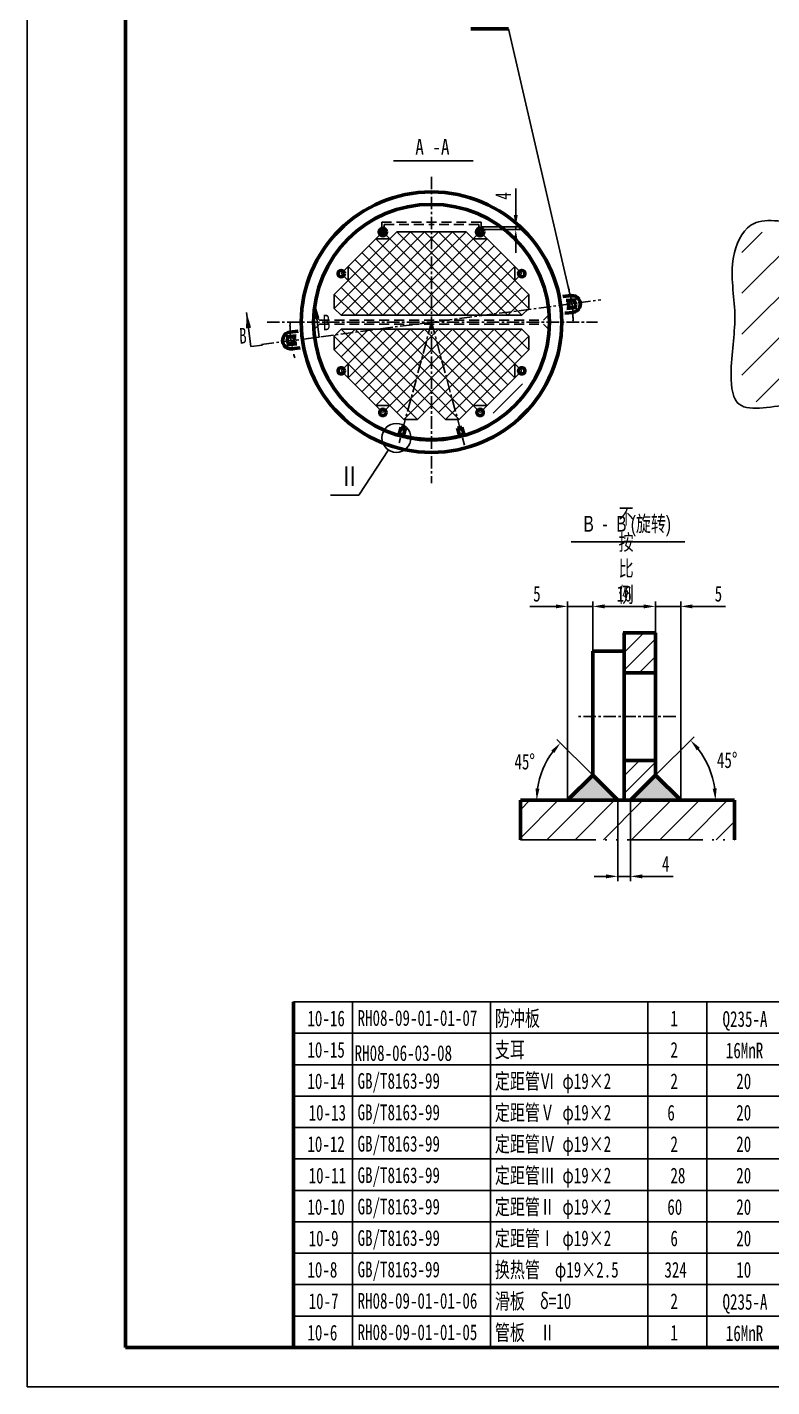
# Model space of a CAD drawing. Header units: millimetres. Extents: x 23903 to 90356, y -5632 to 81432.
# Drawn here: x 38662 to 40557, y 54878 to 58339 of the extents above; entities that cross this region are included whole.
import ezdxf

# ---------------------------------------------------------------- set-up
doc = ezdxf.new("R2010")
doc.units = ezdxf.units.MM
for name, pattern in [('ACAD_ISO05W100', [34, 24, -3, 0.5, -3, 0.5, -3]), ('CENTER', [50.8, 31.75, -6.35, 6.35, -6.35]), ('CENTERX2', [4, 2.5, -0.5, 0.5, -0.5]), ('DASHEDX2', [38.1, 25.4, -12.7]), ('PHANTOM2', [31.75, 15.875, -3.175, 3.175, -3.175, 3.175, -3.175])]:
    doc.linetypes.add(name, pattern=pattern)
doc.layers.get('0').update_dxf_attribs({"lineweight": 60})
doc.layers.get('DEFPOINTS').update_dxf_attribs({"color": 6, "linetype": 'PHANTOM2', "lineweight": 25})
for name, color, linetype, lineweight in [('AA', 2, 'DASHEDX2', 25), ('CCX', 3, 'Continuous', 25), ('DD', 4, 'CENTER', 25)]:
    doc.layers.add(name, color=color, linetype=linetype, lineweight=lineweight)
doc.styles.add('HZ', font='SIMFANG.TTF', dxfattribs={"width": 0.7})
doc.styles.add('HZ123', font='SIMFANG.TTF', dxfattribs={"width": 0.7, "height": 2.5})
doc.dimstyles.new('ISO-25', dxfattribs={"dimscale": 10, "dimtxt": 4, "dimasz": 3, "dimexe": 1.25, "dimexo": 0, "dimgap": 1.2, "dimtad": 0, "dimdec": 0, "dimtxsty": 'HZ', "dimcen": 2.5, "dimadec": 0, "dimazin": 0, "dimtfac": 1, "dimtdec": 0, "dimtmove": 0, "dimatfit": 3, "dimfxl": 1, "dimarcsym": 0})
doc.dimstyles.new('ISO-25$0', dxfattribs={"dimscale": 10, "dimtxt": 4, "dimasz": 3, "dimexe": 1.25, "dimexo": 0, "dimgap": 1.2, "dimtad": 1, "dimdec": 0, "dimtxsty": 'HZ', "dimcen": 0, "dimclrd": 256, "dimclrt": 256, "dimadec": 0, "dimazin": 0, "dimtfac": 1, "dimtdec": 0, "dimtmove": 0, "dimatfit": 2, "dimfxl": 1, "dimlwd": -1, "dimarcsym": 0})
doc.dimstyles.new('ISO-25$2', dxfattribs={"dimscale": 10, "dimtxt": 4, "dimasz": 3, "dimexe": 1.25, "dimexo": 0, "dimgap": 1.5, "dimtad": 2, "dimtih": 1, "dimtoh": 1, "dimdec": 0, "dimdsep": 46, "dimtxsty": 'HZ', "dimcen": 3, "dimadec": 0, "dimazin": 0, "dimtfac": 1, "dimtdec": 0, "dimtmove": 0, "dimatfit": 3, "dimfxl": 1, "dimarcsym": 0})

# ---------------------------------------------------------------- blocks, each defined once
blk = doc.blocks.new('*D63')
at = {"layer": 'CCX', "color": 0, "lineweight": -2}
for p, q in [((40165.2, 56370.6), (40165.2, 56164.5)), ((40197.1, 56370.6), (40197.1, 56164.5))]:
    blk.add_line(p, q, dxfattribs=at)
at = {"layer": 'CCX'}
for p, q in [((40135.2, 56177), (40105.2, 56177)), ((40165.2, 56177), (40197.1, 56177)), ((40227.1, 56177), (40305.5, 56177))]:
    blk.add_line(p, q, dxfattribs=at)
for points in [[(40135.2, 56182), (40135.2, 56172), (40165.2, 56177)], [(40227.1, 56182), (40227.1, 56172), (40197.1, 56177)]]:
    blk.add_solid(points, dxfattribs=at)
at = {"layer": 'DEFPOINTS', "color": 0}
for p in [(40165.2, 56370.6), (40197.1, 56370.6), (40197.1, 56177)]:
    blk.add_point(p, dxfattribs=at)
at = {"layer": 'CCX', "insert": (40287, 56209), "char_height": 40, "attachment_point": 5, "style": 'HZ'}
blk.add_mtext('4', dxfattribs=at)
blk = doc.blocks.new('*D64')
at = {"layer": 'CCX', "color": 0, "lineweight": -2}
blk.add_line((40261.1, 56434.5), (40359, 56532.5), dxfattribs=at)
blk.add_arc((40197.1, 56370.6), 216.5, 7.9471, 37.0529, dxfattribs=at)
at = {"layer": 'CCX', "color": 0}
for points in [[(40366.1, 56497.7), (40373.7, 56504.3), (40350.2, 56523.6)], [(40416.5, 56400.9), (40406.5, 56400.2), (40413.6, 56370.6)]]:
    blk.add_solid(points, dxfattribs=at)
at = {"layer": 'DEFPOINTS', "color": 0}
for p in [(40261.1, 56434.5), (40406.2, 56426.6), (39917, 56370.6), (40197.1, 56370.6), (40462, 56370.6)]:
    blk.add_point(p, dxfattribs=at)
at = {"layer": 'CCX', "color": 0, "insert": (40443.3, 56472.6), "char_height": 40, "attachment_point": 5, "style": 'HZ'}
blk.add_mtext('45°', dxfattribs=at)
blk = doc.blocks.new('*D65')
at = {"layer": 'CCX', "color": 0, "lineweight": -2}
blk.add_line((40101.2, 56434.5), (40010.2, 56525.6), dxfattribs=at)
blk.add_arc((40165.2, 56370.6), 206.7, 143.3236, 171.6764, dxfattribs=at)
at = {"layer": 'CCX', "color": 0}
for points in [[(39995.6, 56497.3), (40003.2, 56490.8), (40019, 56516.7)], [(39965.6, 56400.1), (39955.7, 56400.9), (39958.5, 56370.6)]]:
    blk.add_solid(points, dxfattribs=at)
at = {"layer": 'DEFPOINTS', "color": 0}
for p in [(39986.2, 56473.9), (40101.2, 56434.5), (39917, 56370.6), (40165.2, 56370.6), (40462, 56370.6)]:
    blk.add_point(p, dxfattribs=at)
at = {"layer": 'CCX', "color": 0, "insert": (39928, 56468.8), "char_height": 40, "attachment_point": 5, "style": 'HZ'}
blk.add_mtext('45°', dxfattribs=at)
blk = doc.blocks.new('*D66')
at = {"layer": 'CCX', "color": 0, "lineweight": -2}
for p, q in [((40261.1, 56796.9), (40261.1, 56876.8)), ((40325, 56370.6), (40325, 56876.8))]:
    blk.add_line(p, q, dxfattribs=at)
at = {"layer": 'CCX'}
for p, q in [((40231.1, 56864.3), (40201.1, 56864.3)), ((40261.1, 56864.3), (40325, 56864.3)), ((40355, 56864.3), (40439.1, 56864.3))]:
    blk.add_line(p, q, dxfattribs=at)
for points in [[(40231.1, 56869.3), (40231.1, 56859.3), (40261.1, 56864.3)], [(40355, 56869.3), (40355, 56859.3), (40325, 56864.3)]]:
    blk.add_solid(points, dxfattribs=at)
at = {"layer": 'DEFPOINTS', "color": 0}
for p in [(40261.1, 56864.3), (40261.1, 56796.9), (40325, 56370.6)]:
    blk.add_point(p, dxfattribs=at)
at = {"layer": 'CCX', "insert": (40421, 56896.3), "char_height": 40, "attachment_point": 5, "style": 'HZ'}
blk.add_mtext('5', dxfattribs=at)
blk = doc.blocks.new('*D67')
at = {"layer": 'CCX', "color": 0, "lineweight": -2}
for p, q in [((40101.2, 56750.1), (40101.2, 56876.8)), ((40261.1, 56796.9), (40261.1, 56876.8))]:
    blk.add_line(p, q, dxfattribs=at)
at = {"layer": 'CCX'}
blk.add_line((40231.1, 56864.3), (40131.2, 56864.3), dxfattribs=at)
for points in [[(40131.2, 56869.3), (40131.2, 56859.3), (40101.2, 56864.3)], [(40231.1, 56869.3), (40231.1, 56859.3), (40261.1, 56864.3)]]:
    blk.add_solid(points, dxfattribs=at)
at = {"layer": 'DEFPOINTS', "color": 0}
for p in [(40101.2, 56864.3), (40261.1, 56796.9), (40101.2, 56750.1)]:
    blk.add_point(p, dxfattribs=at)
at = {"layer": 'CCX', "insert": (40181.1, 56896.3), "char_height": 40, "attachment_point": 5, "style": 'HZ'}
blk.add_mtext('16', dxfattribs=at)
blk = doc.blocks.new('*D68')
at = {"layer": 'CCX', "color": 0, "lineweight": -2}
for p, q in [((40037.3, 56370.6), (40037.3, 56876.8)), ((40101.2, 56750.1), (40101.2, 56876.8))]:
    blk.add_line(p, q, dxfattribs=at)
at = {"layer": 'CCX'}
for p, q in [((40007.3, 56864.3), (39941, 56864.3)), ((40101.2, 56864.3), (40037.3, 56864.3)), ((40131.2, 56864.3), (40161.2, 56864.3))]:
    blk.add_line(p, q, dxfattribs=at)
for points in [[(40007.3, 56869.3), (40007.3, 56859.3), (40037.3, 56864.3)], [(40131.2, 56869.3), (40131.2, 56859.3), (40101.2, 56864.3)]]:
    blk.add_solid(points, dxfattribs=at)
at = {"layer": 'DEFPOINTS', "color": 0}
for p in [(40037.3, 56864.3), (40101.2, 56750.1), (40037.3, 56370.6)]:
    blk.add_point(p, dxfattribs=at)
at = {"layer": 'CCX', "insert": (39959.1, 56896.3), "char_height": 40, "attachment_point": 5, "style": 'HZ'}
blk.add_mtext('5', dxfattribs=at)
blk = doc.blocks.new('*D276')
at = {"layer": 'CCX'}
for p, q in [((39905.3, 57860.7), (39905.3, 57927.8)), ((39905.3, 57824), (39905.3, 57830.7)), ((39905.3, 57794), (39905.3, 57764))]:
    blk.add_line(p, q, dxfattribs=at)
at = {"layer": 'CCX', "color": 0, "lineweight": -2}
for p, q in [((39817.6, 57830.7), (39917.8, 57830.7)), ((39821.6, 57824), (39917.8, 57824))]:
    blk.add_line(p, q, dxfattribs=at)
at = {"layer": 'CCX'}
for points in [[(39900.3, 57860.7), (39910.3, 57860.7), (39905.3, 57830.7)], [(39900.3, 57794), (39910.3, 57794), (39905.3, 57824)]]:
    blk.add_solid(points, dxfattribs=at)
at = {"layer": 'DEFPOINTS', "color": 0}
for p in [(39817.6, 57830.7), (39821.6, 57824), (39905.3, 57824)]:
    blk.add_point(p, dxfattribs=at)
at = {"layer": 'CCX', "insert": (39873.3, 57909.3), "char_height": 40, "attachment_point": 5, "rotation": 90, "style": 'HZ'}
blk.add_mtext('4', dxfattribs=at)

msp = doc.modelspace()

# ---------------------------------------------------------------- hatches: boundary and pattern name
h = msp.add_hatch(color=256)
h.paths.add_polyline_path([(40325, 56370.6), (40261.1, 56434.5), (40197.1, 56370.6)])
h.paths.add_polyline_path([(40165.2, 56370.6), (40101.2, 56434.5), (40037.3, 56370.6)])
at = {"layer": 'CCX'}
h = msp.add_hatch(dxfattribs=at)
h.set_pattern_fill('ANSI31', color=256, style=0)
h.set_pattern_definition([(45, (-247.4874, 0), (-2.24506403, 2.24506403), [])])
h.paths.add_polyline_path([(39561.1, 57817.6, 0.198912), (39562.9, 57813.3), (39567.1, 57817.6), (39571.4, 57813.3, 0.198912), (39573.1, 57817.6, 1)])
h.paths.add_polyline_path([(39567.1, 57817.6), (39562.9, 57813.3, 0.414214), (39571.4, 57813.3)])
h = msp.add_hatch(dxfattribs=at)
h.set_pattern_fill('ANSI31', color=256, style=0)
h.paths.add_polyline_path([(39808.6, 57817.6, 0.198912), (39810.4, 57813.3), (39814.6, 57817.6), (39818.8, 57813.3, 0.198912), (39820.6, 57817.6, 1)])
h.paths.add_polyline_path([(39814.6, 57817.6), (39810.4, 57813.3, 0.414214), (39818.8, 57813.3)])
h = msp.add_hatch(dxfattribs=at)
h.set_pattern_fill('ANSI31', color=256, scale=23.206674, angle=-180, style=0)
h.set_pattern_definition([(225, (59769.95, 58403.12), (52.10047, -52.10047), [])])
h.paths.add_polyline_path([(40480.5, 57817.1), (40480.5, 57385.1), (40918.3, 57385.1), (40918.3, 57550.6), (40780.5, 57550.6), (40780.5, 57556.4), (40763.2, 57556.4), (40739.4, 57601.1), (40763.2, 57642.5), (40780.5, 57642.5), (40780.5, 57648.3), (40918.3, 57648.3), (40918.3, 57672.9), (40918.3, 57817.1)])
h.paths.add_polyline_path([(40883.6, 57712.7), (40837.8, 57712.7), (40837.8, 57754.7), (40883.6, 57754.7)], flags=24)
h.paths.add_polyline_path([(40636, 57633), (40636, 57565.8), (40594, 57565.8), (40594, 57633)], flags=24)
h = msp.add_hatch(dxfattribs=at)
h.set_pattern_fill('ANSI31', color=256, scale=10, style=0)
h.set_pattern_definition([(45, (23880.195, 38111.196), (-22.45064, 22.45064), [])])
h.paths.add_polyline_path([(40261.1, 56796.9), (40181.1, 56796.9), (40181.1, 56695.6), (40261.1, 56695.6)])
h.paths.add_polyline_path([(40261.1, 56434.5), (40261.1, 56471.8), (40181.1, 56471.8), (40181.1, 56370.6), (40197.1, 56370.6)])
h = msp.add_hatch(dxfattribs=at)
h.set_pattern_fill('ANSI31', color=256, scale=16, style=0)
h.set_pattern_definition([(45, (32958.43, 50465.247), (-35.92102, 35.92102), [])])
h.paths.add_polyline_path([(40462, 56270.1), (40462, 56370.6), (39917, 56370.6), (39917, 56270.1)])

# ---------------------------------------------------------------- linework, layer by layer
for p, q in [((38912.1, 60717.6), (38912.1, 54977.6)), ((39791, 58334.6), (39886.7, 58334.6)), ((40024.8, 57653.3), (40046.9, 57655.5)), ((40030.6, 57610.8), (40051.1, 57612.9)), ((39351.2, 57564.7), (39330.6, 57562.7)), ((39356.9, 57522.2), (39334.8, 57520)), ((39613.7, 57321), (39608, 57300)), ((39613.7, 57321), (39624.3, 57318.1)), ((39768, 57321), (39757.4, 57318.1)), ((39768, 57321), (39773.7, 57300)), ((39608, 57300), (39618.7, 57297.1)), ((39624.3, 57318.1), (39618.7, 57297.1)), ((39757.4, 57318.1), (39763.1, 57297.1)), ((39773.7, 57300), (39763.1, 57297.1)), ((40181.1, 56796.9), (40181.1, 56370.6)), ((40261.1, 56796.9), (40181.1, 56796.9)), ((39340, 55857.6), (39340, 54977.6)), ((46972.1, 54977.6), (38912.1, 54977.6))]:
    msp.add_line(p, q)
at = {"linetype": 'DASHEDX2'}
for p, q in [((40033.5, 57642.7), (40066.4, 57645.9)), ((40035.5, 57622.8), (40068.3, 57626)), ((39346.3, 57552.7), (39313.4, 57549.5)), ((39348.2, 57532.8), (39315.4, 57529.6))]:
    msp.add_line(p, q, dxfattribs=at)
at = {"color": 7}
for p, q in [((40178.6, 56796.9), (40261.1, 56796.9)), ((40261.1, 56695.6), (40261.1, 56796.9)), ((40101.2, 56434.5), (40101.2, 56750.1)), ((40101.2, 56750.1), (40178.6, 56750.1)), ((40181.1, 56695.6), (40261.1, 56695.6)), ((40261.1, 56695.6), (40261.1, 56471.8)), ((40181.1, 56471.8), (40261.1, 56471.8)), ((40261.1, 56434.5), (40261.1, 56471.8)), ((40037.3, 56370.6), (40101.2, 56434.5)), ((40165.2, 56370.6), (40101.2, 56434.5)), ((40197.1, 56370.6), (40261.1, 56434.5)), ((40325, 56370.6), (40261.1, 56434.5)), ((40462, 56370.6), (39917, 56370.6)), ((40165.2, 56370.6), (40197.1, 56370.6)), ((40333.3, 56370.6), (40434.5, 56370.6))]:
    msp.add_line(p, q, dxfattribs=at)
at = {"linetype": 'ACAD_ISO05W100', "ltscale": 8}
for p, q in [((39917, 56370.6), (39917, 56270.1)), ((40462, 56270.1), (40462, 56370.6))]:
    msp.add_line(p, q, dxfattribs=at)
for centre, radius in [((39690.9, 57587.8), 331.5), ((39690.9, 57587.8), 300), ((39567.1, 57817.6), 9.5), ((39567.1, 57817.6), 7.5), ((39567.1, 57817.6), 6), ((39814.6, 57817.6), 9.5), ((39814.6, 57817.6), 7.5), ((39461.1, 57711.5), 8), ((39920.7, 57711.5), 8), ((40048.5, 57633.8), 9.58), ((39333.2, 57541.7), 9.58), ((39461.1, 57464), 8), ((39920.7, 57464), 8), ((39567.1, 57358), 8), ((39814.6, 57358), 8)]:
    msp.add_circle(centre, radius)
for centre, radius, start, end in [((40048.5, 57634.1), 21.4, 274.2097, 97.0403), ((39333.3, 57541.4), 21.4, 94.2097, 277.0403), ((39690.9, 57587.8), 298.5, 256.0558, 270), ((39690.9, 57587.8), 298.5, 270, 283.9442)]:
    msp.add_arc(centre, radius, start, end)
at = {"layer": 'AA'}
for p, q in [((39564.1, 57842.8), (39690.9, 57842.8)), ((39564.1, 57827.1), (39564.1, 57842.8)), ((39817.6, 57842.8), (39690.9, 57842.8)), ((39817.6, 57827.1), (39817.6, 57842.8)), ((39564.1, 57830.7), (39560.1, 57824)), ((39564.1, 57827.1), (39570.1, 57827.1)), ((39570.1, 57836.8), (39690.9, 57836.8)), ((39570.1, 57827.1), (39570.1, 57836.8)), ((39570.1, 57830.7), (39574.1, 57824)), ((39811.6, 57836.8), (39690.9, 57836.8)), ((39811.6, 57830.7), (39807.6, 57824)), ((39811.6, 57827.1), (39811.6, 57836.8)), ((39817.6, 57827.1), (39811.6, 57827.1)), ((39817.6, 57830.7), (39821.6, 57824)), ((39405.6, 57592.8), (39392.9, 57605.5)), ((39976.1, 57592.8), (39988.8, 57605.5)), ((39405.6, 57582.8), (39392.9, 57570)), ((39405.6, 57592.8), (39976.1, 57592.8)), ((39405.6, 57582.8), (39976.1, 57582.8)), ((39976.1, 57582.8), (39988.8, 57570))]:
    msp.add_line(p, q, dxfattribs=at)
at = {"layer": 'AA', "color": 1}
for p, q in [((39404.6, 57593.8), (39392.9, 57605.5)), ((39404.6, 57581.8), (39392.9, 57570))]:
    msp.add_line(p, q, dxfattribs=at)
at = {"layer": 'CCX'}
for p, q in [((38662.1, 60817.6), (38662.1, 54877.6)), ((40048.5, 57633.8), (39886.7, 58334.6)), ((39593.9, 57998.8), (39797.3, 57998.8)), ((39637.8, 57817.6), (39443.4, 57623.1)), ((39602.5, 57817.6), (39443.4, 57658.5)), ((39673.2, 57817.6), (39461.1, 57605.5)), ((39567.1, 57817.6), (39461.1, 57711.5)), ((39690.9, 57693.8), (39567.1, 57817.6)), ((39584.8, 57799.9), (39602.5, 57817.6)), ((39584.8, 57799.9), (39602.5, 57817.6)), ((39690.9, 57729.2), (39602.5, 57817.6)), ((39602.5, 57817.6), (39779.2, 57817.6)), ((39690.9, 57764.5), (39637.8, 57817.6)), ((39690.9, 57799.9), (39673.2, 57817.6)), ((39673.2, 57817.6), (39690.9, 57799.9)), ((39690.9, 57693.8), (39814.6, 57817.6)), ((39690.9, 57729.2), (39779.2, 57817.6)), ((39690.9, 57764.5), (39743.9, 57817.6)), ((39690.9, 57799.9), (39708.5, 57817.6)), ((39708.5, 57817.6), (39690.9, 57799.9)), ((39708.5, 57817.6), (39920.7, 57605.5)), ((39743.9, 57817.6), (39938.3, 57623.1)), ((39779.2, 57817.6), (39938.3, 57658.5)), ((39796.9, 57799.9), (39779.2, 57817.6)), ((39796.9, 57799.9), (39779.2, 57817.6)), ((39814.6, 57817.6), (39920.7, 57711.5)), ((39478.7, 57729.2), (39549.4, 57799.9)), ((39478.7, 57729.2), (39549.4, 57799.9)), ((39690.9, 57799.9), (39496.4, 57605.5)), ((39690.9, 57623.1), (39531.8, 57782.2)), ((39690.9, 57658.5), (39549.4, 57799.9)), ((39549.4, 57799.9), (39584.8, 57799.9)), ((39549.4, 57799.9), (39584.8, 57799.9)), ((39690.9, 57799.9), (39885.3, 57605.5)), ((39690.9, 57658.5), (39832.3, 57799.9)), ((39690.9, 57623.1), (39850, 57782.2)), ((39832.3, 57799.9), (39796.9, 57799.9)), ((39832.3, 57799.9), (39796.9, 57799.9)), ((39903, 57729.2), (39832.3, 57799.9)), ((39903, 57729.2), (39832.3, 57799.9)), ((39637.8, 57605.5), (39496.4, 57746.9)), ((39673.2, 57605.5), (39514.1, 57764.5)), ((39673.2, 57605.5), (39514.1, 57764.5)), ((39673.2, 57605.5), (39514.1, 57764.5)), ((39690.9, 57764.5), (39531.8, 57605.5)), ((39690.9, 57764.5), (39850, 57605.5)), ((39708.5, 57605.5), (39867.6, 57764.5)), ((39708.5, 57605.5), (39867.6, 57764.5)), ((39708.5, 57605.5), (39867.6, 57764.5)), ((39743.9, 57605.5), (39885.3, 57746.9)), ((39567.1, 57605.5), (39461.1, 57711.5)), ((39602.5, 57605.5), (39478.7, 57729.2)), ((39478.7, 57693.8), (39478.7, 57729.2)), ((39478.7, 57693.8), (39478.7, 57729.2)), ((39690.9, 57729.2), (39567.1, 57605.5)), ((39690.9, 57729.2), (39814.6, 57605.5)), ((39779.2, 57605.5), (39903, 57729.2)), ((39814.6, 57605.5), (39920.7, 57711.5)), ((39903, 57693.8), (39903, 57729.2)), ((39903, 57693.8), (39903, 57729.2)), ((39443.4, 57658.5), (39478.7, 57693.8)), ((39443.4, 57658.5), (39478.7, 57693.8)), ((39531.8, 57605.5), (39461.1, 57676.2)), ((39690.9, 57693.8), (39602.5, 57605.5)), ((39690.9, 57693.8), (39779.2, 57605.5)), ((39850, 57605.5), (39920.7, 57676.2)), ((39938.3, 57658.5), (39903, 57693.8)), ((39938.3, 57658.5), (39903, 57693.8)), ((39496.4, 57605.5), (39443.4, 57658.5)), ((39496.4, 57605.5), (39443.4, 57658.5)), ((39443.4, 57623.1), (39443.4, 57658.5)), ((39443.4, 57623.1), (39443.4, 57658.5)), ((39690.9, 57658.5), (39637.8, 57605.5)), ((39690.9, 57658.5), (39743.9, 57605.5)), ((39885.3, 57605.5), (39938.3, 57658.5)), ((39885.3, 57605.5), (39938.3, 57658.5)), ((39938.3, 57623.1), (39938.3, 57658.5)), ((39938.3, 57623.1), (39938.3, 57658.5)), ((39461.1, 57605.5), (39443.4, 57623.1)), ((39461.1, 57605.5), (39443.4, 57623.1)), ((39461.1, 57605.5), (39690.9, 57605.5)), ((39690.9, 57605.5), (39461.1, 57605.5)), ((39690.9, 57623.1), (39673.2, 57605.5)), ((39690.9, 57623.1), (39708.5, 57605.5)), ((39920.7, 57605.5), (39690.9, 57605.5)), ((39690.9, 57605.5), (39920.7, 57605.5)), ((39920.7, 57605.5), (39938.3, 57623.1)), ((39920.7, 57605.5), (39938.3, 57623.1)), ((39496.4, 57570.1), (39443.4, 57517.1)), ((39461.1, 57570.1), (39443.4, 57552.4)), ((39496.4, 57570.1), (39443.4, 57517.1)), ((39461.1, 57570.1), (39443.4, 57552.4)), ((39673.2, 57358), (39461.1, 57570.1)), ((39567.1, 57570.1), (39461.1, 57464)), ((39531.8, 57570.1), (39461.1, 57499.4)), ((39461.1, 57570.1), (39690.9, 57570.1)), ((39690.9, 57570.1), (39461.1, 57570.1)), ((39602.5, 57570.1), (39478.7, 57446.4)), ((39690.9, 57375.6), (39496.4, 57570.1)), ((39637.8, 57570.1), (39496.4, 57428.7)), ((39673.2, 57570.1), (39514.1, 57411)), ((39673.2, 57570.1), (39514.1, 57411)), ((39673.2, 57570.1), (39514.1, 57411)), ((39690.9, 57411), (39531.8, 57570.1)), ((39690.9, 57446.4), (39567.1, 57570.1)), ((39690.9, 57481.7), (39602.5, 57570.1)), ((39690.9, 57517.1), (39637.8, 57570.1)), ((39690.9, 57552.4), (39673.2, 57570.1)), ((39690.9, 57552.4), (39708.5, 57570.1)), ((39690.9, 57517.1), (39743.9, 57570.1)), ((39690.9, 57481.7), (39779.2, 57570.1)), ((39690.9, 57446.4), (39814.6, 57570.1)), ((39690.9, 57411), (39850, 57570.1)), ((39690.9, 57375.6), (39885.3, 57570.1)), ((39920.7, 57570.1), (39690.9, 57570.1)), ((39690.9, 57570.1), (39920.7, 57570.1)), ((39708.5, 57358), (39920.7, 57570.1)), ((39708.5, 57570.1), (39867.6, 57411)), ((39708.5, 57570.1), (39867.6, 57411)), ((39708.5, 57570.1), (39867.6, 57411)), ((39743.9, 57570.1), (39885.3, 57428.7)), ((39779.2, 57570.1), (39903, 57446.4)), ((39814.6, 57570.1), (39920.7, 57464)), ((39850, 57570.1), (39920.7, 57499.4)), ((39885.3, 57570.1), (39938.3, 57517.1)), ((39885.3, 57570.1), (39938.3, 57517.1)), ((39920.7, 57570.1), (39938.3, 57552.4)), ((39920.7, 57570.1), (39938.3, 57552.4)), ((39655.5, 57340.3), (39443.4, 57552.4)), ((39443.4, 57552.4), (39443.4, 57517.1)), ((39443.4, 57552.4), (39443.4, 57517.1)), ((39690.9, 57552.4), (39531.8, 57393.3)), ((39690.9, 57552.4), (39850, 57393.3)), ((39726.2, 57340.3), (39938.3, 57552.4)), ((39938.3, 57552.4), (39938.3, 57517.1)), ((39938.3, 57552.4), (39938.3, 57517.1)), ((39620.1, 57340.3), (39443.4, 57517.1)), ((39443.4, 57517.1), (39478.7, 57481.7)), ((39443.4, 57517.1), (39478.7, 57481.7)), ((39690.9, 57517.1), (39549.4, 57375.6)), ((39690.9, 57517.1), (39832.3, 57375.6)), ((39761.6, 57340.3), (39938.3, 57517.1)), ((39938.3, 57517.1), (39903, 57481.7)), ((39938.3, 57517.1), (39903, 57481.7)), ((39567.1, 57358), (39461.1, 57464)), ((39478.7, 57481.7), (39478.7, 57446.4)), ((39478.7, 57481.7), (39478.7, 57446.4)), ((39690.9, 57481.7), (39567.1, 57358)), ((39690.9, 57481.7), (39814.6, 57358)), ((39814.6, 57358), (39920.7, 57464)), ((39903, 57481.7), (39903, 57446.4)), ((39903, 57481.7), (39903, 57446.4)), ((39478.7, 57446.4), (39549.4, 57375.6)), ((39478.7, 57446.4), (39549.4, 57375.6)), ((39690.9, 57446.4), (39602.5, 57358)), ((39690.9, 57446.4), (39779.2, 57358)), ((39903, 57446.4), (39832.3, 57375.6)), ((39903, 57446.4), (39832.3, 57375.6)), ((39848.1, 57356.1), (39922.6, 57430.6)), ((39690.9, 57411), (39620.1, 57340.3)), ((39690.9, 57411), (39761.6, 57340.3)), ((39549.4, 57375.6), (39584.8, 57375.6)), ((39549.4, 57375.6), (39584.8, 57375.6)), ((39584.8, 57375.6), (39620.1, 57340.3)), ((39584.8, 57375.6), (39620.1, 57340.3)), ((39690.9, 57375.6), (39655.5, 57340.3)), ((39655.5, 57340.3), (39690.9, 57375.6)), ((39690.9, 57375.6), (39726.2, 57340.3)), ((39726.2, 57340.3), (39690.9, 57375.6)), ((39796.9, 57375.6), (39761.6, 57340.3)), ((39796.9, 57375.6), (39761.6, 57340.3)), ((39832.3, 57375.6), (39796.9, 57375.6)), ((39832.3, 57375.6), (39796.9, 57375.6)), ((39620.1, 57340.3), (39655.5, 57340.3)), ((39620.1, 57340.3), (39655.5, 57340.3)), ((39761.6, 57340.3), (39726.2, 57340.3)), ((39761.6, 57340.3), (39726.2, 57340.3)), ((39581.2, 57262.5), (39506.3, 57147.4)), ((39506.3, 57147.4), (39433.8, 57147.4)), ((40046.7, 57028.9), (40335.9, 57028.9)), ((39340, 55857.6), (41142.1, 55857.6)), ((39490.2, 54977.6), (39490.2, 55857.6)), ((39840.6, 54977.6), (39840.6, 55857.6)), ((40241.1, 54977.6), (40241.1, 55857.6)), ((40391.2, 54977.6), (40391.2, 55857.6)), ((39340, 55777.6), (41142.1, 55777.6)), ((39340, 55697.6), (41142.1, 55697.6)), ((39340, 55617.6), (41142.1, 55617.6)), ((39340, 55537.6), (41142.1, 55537.6)), ((39340, 55457.6), (41142.1, 55457.6)), ((39340, 55377.6), (41142.1, 55377.6)), ((39340, 55297.6), (41142.1, 55297.6)), ((39340, 55217.6), (41142.1, 55217.6)), ((39340, 55137.6), (41142.1, 55137.6)), ((39340, 55057.6), (41142.1, 55057.6)), ((47072.1, 54877.6), (38662.1, 54877.6))]:
    msp.add_line(p, q, dxfattribs=at)
at = {"layer": 'CCX', "linetype": 'ACAD_ISO05W100', "ltscale": 8}
msp.add_line((39917, 56270.1), (40462, 56270.1), dxfattribs=at)
at = {"layer": 'CCX'}
for centre, radius in [((39814.6, 57817.6), 6), ((39601.5, 57293.3), 36.8)]:
    msp.add_circle(centre, radius, dxfattribs=at)
at = {"layer": 'CCX', "end_tangent": (0.999996, 0.002664)}
msp.add_spline([(40918.3, 57385.1), (40748.7, 57367.8), (40601, 57377.2), (40469.1, 57383.5), (40453.4, 57464.9), (40462.8, 57609.1), (40459.6, 57753.2), (40503.6, 57834.7), (40632.4, 57837.8), (40733, 57834.7), (40864.9, 57825.3), (40918.3, 57816.7)], degree=3, dxfattribs=at)
at = {"layer": 'DD'}
for p, q in [((39690.9, 57958), (39690.9, 57178.2)), ((39258.5, 57530.9), (40121.7, 57644.5)), ((39272.6, 57587.8), (40113.5, 57587.8)), ((39690.9, 57587.8), (39608.5, 57280.4)), ((39690.9, 57587.8), (39774.7, 57275)), ((40312.4, 56583.7), (40064.7, 56583.7))]:
    msp.add_line(p, q, dxfattribs=at)
at = {"layer": 'DD', "linetype": 'CENTERX2', "ltscale": 20}
for centre, start, end in [((39763.5, 57596.3), 358.7862, 16.618), ((39618.3, 57579.2), 178.7862, 196.618)]:
    msp.add_arc(centre, 287.5, start, end, dxfattribs=at)

# ---------------------------------------------------------------- texts
at = {"char_height": 40, "attachment_point": 5, "rotation": 1.7, "style": 'HZ'}
for insert in [(39423.6, 57587.1), (39211, 57553.5)]:
    msp.add_mtext('B', dxfattribs=dict(at, insert=insert))
at = {"layer": 'CCX', "linetype": 'ByBlock', "style": 'HZ123', "width": 0.8}
for s, height, p in [('A -A ', 40, (39649.7, 58014.3)), ('Ⅱ', 50, (39454.8, 57171.2))]:
    msp.add_text(s, height=height, dxfattribs=at).set_placement(p)
at = {"layer": 'CCX', "width": 0.7}
for s, height, style, p in [('10-16', 40, 'HZ', (39375.1, 55795.5)), ('RH08-09-01-01-07', 40, 'HZ', (39502.8, 55796.5)), ('防冲板', 40, 'HZ', (39852.2, 55795.7)), ('1', 40, 'HZ', (40298.9, 55795.5)), ('Q235-A', 40, 'HZ', (40431.5, 55793.9)), ('支耳', 40, 'HZ', (39852.2, 55715.7)), ('10-15', 40, 'HZ', (39375.1, 55715.5)), ('RH08-06-03-08', 40.044, 'HZ', (39495.3, 55707.2)), ('2', 40, 'HZ', (40298.9, 55715.5)), ('16MnR', 40, 'HZ', (40439.9, 55713.9)), ('10-14', 40, 'HZ', (39375.1, 55635.6)), ('GB/T8163-99', 40.044, 'HZ', (39502.7, 55636.3)), ('定距管Ⅵ φ19×2', 40, 'HZ', (39852.2, 55635.7)), ('2', 40, 'HZ', (40298.9, 55635.5)), ('20', 40, 'HZ123', (40466.4, 55635.5)), ('10-13', 40, 'HZ', (39378.2, 55555.5)), ('GB/T8163-99', 40.044, 'HZ', (39502.7, 55556.3)), ('定距管Ⅴ φ19×2', 40, 'HZ', (39852.2, 55555.7)), ('6', 40, 'HZ', (40291, 55555.5)), ('20', 40, 'HZ123', (40466.4, 55555.5)), ('GB/T8163-99', 40.044, 'HZ', (39502.7, 55476.3)), ('定距管Ⅳ φ19×2', 40, 'HZ', (39852.2, 55475.7)), ('10-12', 40, 'HZ', (39375.1, 55475.5)), ('2', 40, 'HZ', (40298.9, 55475.5)), ('20', 40, 'HZ123', (40466.4, 55475.5)), ('10-11', 40, 'HZ', (39378.2, 55395.4)), ('GB/T8163-99', 40.044, 'HZ', (39502.7, 55396.3)), ('定距管Ⅲ φ19×2', 40, 'HZ', (39852.2, 55395.7)), ('28', 40, 'HZ', (40298.9, 55395.5)), ('20', 40, 'HZ123', (40466.4, 55395.5)), ('10-10', 40, 'HZ', (39375.1, 55315.5)), ('GB/T8163-99', 40.044, 'HZ', (39502.7, 55316.3)), ('定距管Ⅱ φ19×2', 40, 'HZ', (39852.2, 55315.7)), ('60', 40, 'HZ', (40291, 55315.5)), ('20', 40, 'HZ123', (40466.4, 55315.5)), ('GB/T8163-99', 40.044, 'HZ', (39502.7, 55236.3)), ('定距管Ⅰ φ19×2', 40, 'HZ', (39852.2, 55235.7)), ('10-9', 40, 'HZ', (39378.2, 55235.4)), ('6', 40, 'HZ', (40298.9, 55235.5)), ('20', 40, 'HZ123', (40466.4, 55235.5)), ('10-8', 40, 'HZ', (39375.1, 55155.6)), ('GB/T8163-99', 40.044, 'HZ', (39502.7, 55156.3)), ('换热管  φ19×2.5', 40, 'HZ', (39852.2, 55155.7)), ('324', 40, 'HZ', (40283.5, 55155.5)), ('10', 40, 'HZ123', (40466.4, 55155.5)), ('10-7', 40, 'HZ', (39378.2, 55075.5)), ('RH08-09-01-01-06', 40, 'HZ', (39502.8, 55076.5)), ('滑板  δ=10', 40, 'HZ', (39852.2, 55075.7)), ('2', 40, 'HZ', (40298.9, 55075.5)), ('Q235-A', 40, 'HZ', (40431.5, 55073.9)), ('10-6', 40, 'HZ', (39375.1, 54995.5)), ('RH08-09-01-01-05', 40, 'HZ', (39502.8, 54996.5)), ('管板  Ⅱ', 40, 'HZ', (39852.2, 54995.7)), ('1', 40, 'HZ', (40298.9, 54995.5)), ('16MnR', 40, 'HZ', (40439.9, 54993.9))]:
    msp.add_text(s, height=height, dxfattribs=dict(at, style=style)).set_placement(p)
at = {"layer": 'CCX', "linetype": 'ByBlock', "insert": (40186.2, 57025.4), "char_height": 40, "width": 0.937, "attachment_point": 5, "style": 'HZ123'}
msp.add_mtext('\\fﾷￂￋￎ_GB2312|b0|i0|c134|p49;\\P不按比例', dxfattribs=at)
at = {"layer": 'CCX', "insert": (40189.1, 57068.8), "char_height": 40, "attachment_point": 5, "style": 'HZ123'}
msp.add_mtext('{\\fArial|b0|i0|c0|p32;B} - {\\fArial|b0|i0|c0|p32;B (}旋转{\\fArial|b0|i0|c0|p32;)}', dxfattribs=at)

# ---------------------------------------------------------------- dimensions: what is measured, and where the dimension line sits
at = {"layer": 'CCX'}
dim = msp.add_linear_dim(base=(39905.3, 57824), p1=(39817.6, 57830.7), p2=(39821.6, 57824), angle=90, text='4', dimstyle='ISO-25$0', dxfattribs=at)
dim.commit()
dim.dimension.update_dxf_attribs({"geometry": '*D276', "text_midpoint": (39905.3, 57909.3), "dimtype": 160})
for base, p1, p2, text, picture, middle in [((40037.3, 56864.3), (40101.2, 56750.1), (40037.3, 56370.6), '5', '*D68', (39959.1, 56896.3)), ((40101.2, 56864.3), (40261.1, 56796.9), (40101.2, 56750.1), '16', '*D67', (40181.1, 56896.3))]:
    dim = msp.add_linear_dim(base=base, p1=p1, p2=p2, text=text, dimstyle='ISO-25$0', dxfattribs=at)
    dim.commit()
    dim.dimension.update_dxf_attribs({"geometry": picture, "text_midpoint": middle})
for base, p1, p2, text, picture, middle in [((40261.1, 56864.3), (40325, 56370.6), (40261.1, 56796.9), '5', '*D66', (40421, 56864.3)), ((40197.1, 56177), (40165.2, 56370.6), (40197.1, 56370.6), '4', '*D63', (40287, 56177))]:
    dim = msp.add_linear_dim(base=base, p1=p1, p2=p2, text=text, dimstyle='ISO-25$0', dxfattribs=at)
    dim.commit()
    dim.dimension.update_dxf_attribs({"geometry": picture, "text_midpoint": middle, "dimtype": 160})
for base, line2, picture, middle in [((39986.2, 56473.9), ((40165.2, 56370.6), (40101.2, 56434.5)), '*D65', (39928, 56468.8)), ((40406.2, 56426.6), ((40197.1, 56370.6), (40261.1, 56434.5)), '*D64', (40443.3, 56472.6))]:
    dim = msp.add_angular_dim_2l(base=base, line1=((40462, 56370.6), (39917, 56370.6)), line2=line2, dimstyle='ISO-25$2', override={"dimtad": 2, "dimtih": 1}, dxfattribs=at)
    dim.commit()
    dim.dimension.update_dxf_attribs({"geometry": picture, "text_midpoint": middle})

# ---------------------------------------------------------------- leaders
for points, override in [([(39394.1, 57636.9), (39405.3, 57549.9), (39376.1, 57546.2)], {"dimasz": 4, "dimtad": 0}), ([(39220.3, 57612.7), (39231.5, 57525.7), (39260.7, 57529.5)], {"dimasz": 4, "dimgap": 1.2, "dimtad": 0})]:
    msp.add_leader(points, dimstyle='ISO-25', override=override)

doc.saveas('drawing.dxf')
